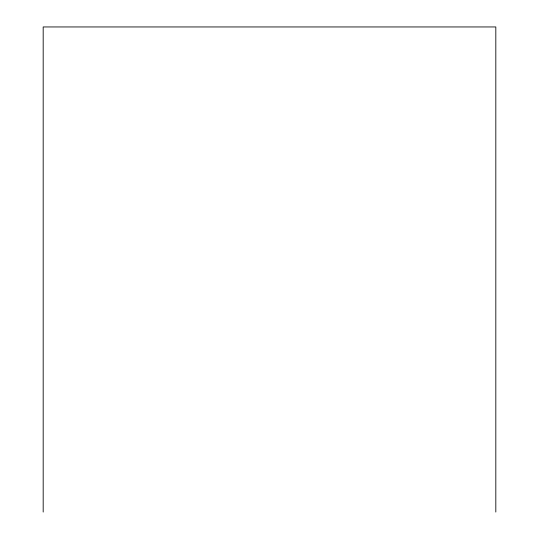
<?xml version="1.0" encoding="UTF-8"?>
<svg xmlns="http://www.w3.org/2000/svg" width="539" height="539" viewBox="0 0 539 539"><rect width="100%" height="100%" fill="white"/><g stroke="black" fill="none" stroke-linecap="round" stroke-linejoin="round"><path stroke-width="0.81" d="M495.819 512.05L495.819 26.95L43.181 26.95L43.181 512.05"/></g></svg>
